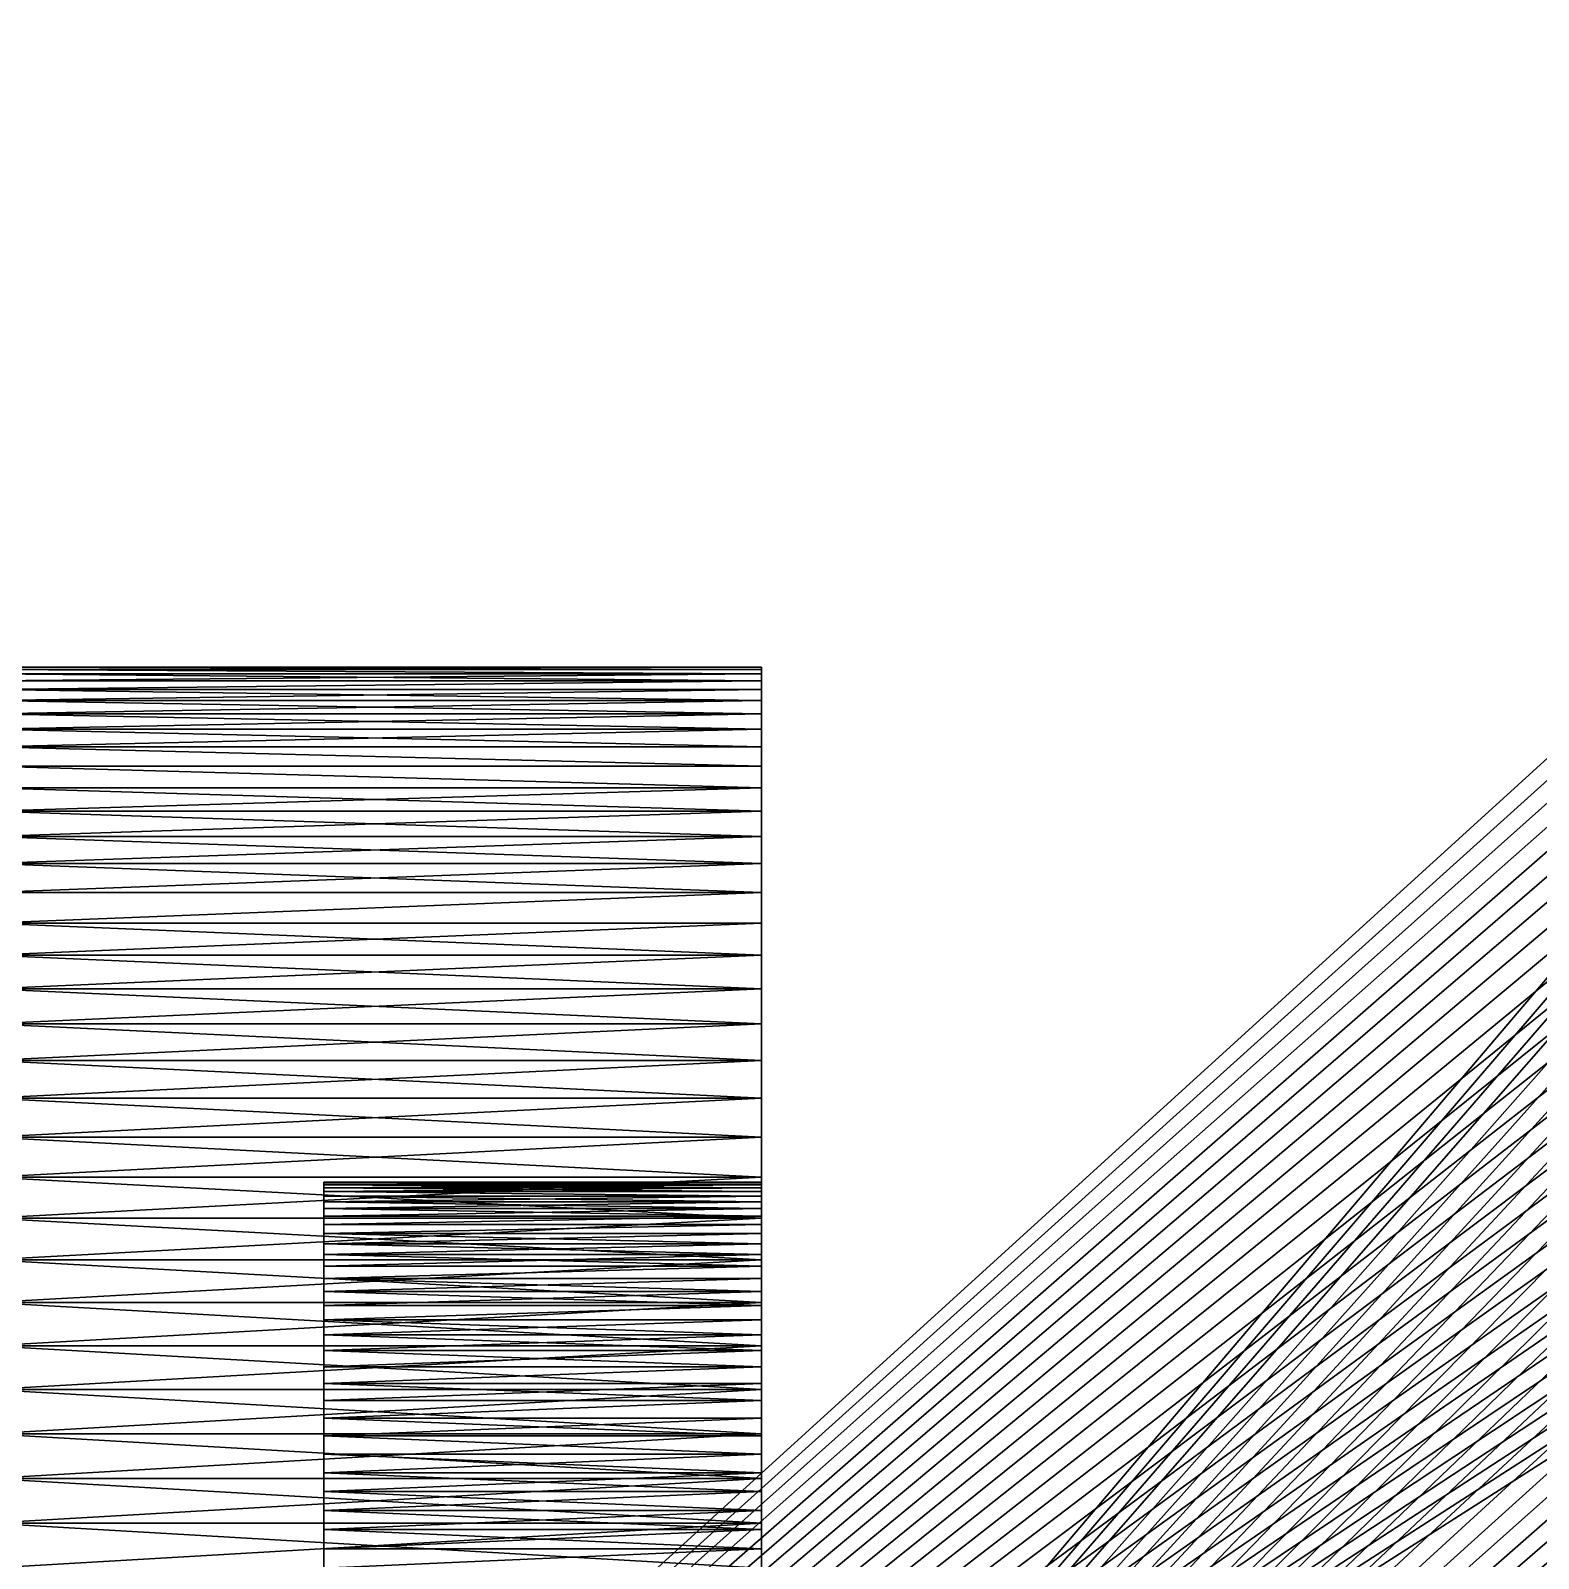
# Model space of a CAD drawing. Header units: millimetres. Extents: x 0 to 520, y -2 to 382.
# Drawn here: x 24.16 to 30.02, y 184.04 to 189.97 of the extents above; entities that cross this region are included whole.
import ezdxf

# ---------------------------------------------------------------- set-up
doc = ezdxf.new("R2010")
doc.units = ezdxf.units.MM

msp = doc.modelspace()

# ---------------------------------------------------------------- linework, layer by layer
at = {"layer": 'BRASS', "color": 52}
for points in [[(509.2, 369.2, 103), (10.8, 369.2, 103), (10.8, 10.8, 103)], [(509.2, 369.2, 103), (10.8, 10.8, 103), (509.2, 10.8, 103)], [(20.5, 20.5, 86), (20.5, 359.5, 86), (35.35, 190, 86)], [(20.5, 20.5, 86), (35.35, 190, 86), (35.3521, 189.9178, 86)], [(20.5, 20.5, 86), (35.3521, 189.9178, 86), (35.3582, 189.8357, 86)], [(20.5, 20.5, 86), (35.3582, 189.8357, 86), (35.3684, 189.7541, 86)], [(20.5, 20.5, 86), (35.3684, 189.7541, 86), (35.3827, 189.6731, 86)], [(20.5, 20.5, 86), (35.3827, 189.6731, 86), (35.3827, 70.3269, 86)]]:
    msp.add_3dface(points, dxfattribs=at)
at = {"layer": 'STEEL', "color": 8}
for points in [[(33.2507, 190.0561, 86), (20, 202, 86), (20, 178, 86)], [(23, 178, 83), (23, 202, 83), (33.2507, 190.0561, 83)], [(33.2507, 190.0561, 86), (20, 178, 86), (33.2507, 189.9439, 86)], [(23, 178, 83), (33.2507, 190.0561, 83), (33.2507, 189.9439, 83)], [(33.2507, 189.9439, 86), (20, 178, 86), (33.2563, 189.8319, 86)], [(23, 178, 83), (33.2507, 189.9439, 83), (33.2563, 189.8319, 83)], [(33.2563, 189.8319, 86), (20, 178, 86), (33.2675, 189.7202, 86)], [(23, 178, 83), (33.2563, 189.8319, 83), (33.2675, 189.7202, 83)], [(33.2675, 189.7202, 86), (20, 178, 86), (33.2842, 189.6093, 86)], [(23, 178, 83), (33.2675, 189.7202, 83), (33.2842, 189.6093, 83)], [(33.2842, 189.6093, 86), (20, 178, 86), (33.3064, 189.4993, 86)], [(23, 178, 83), (33.2842, 189.6093, 83), (33.3064, 189.4993, 83)], [(33.3064, 189.4993, 86), (20, 178, 86), (33.3341, 189.3906, 86)], [(23, 178, 83), (33.3064, 189.4993, 83), (33.3341, 189.3906, 83)], [(33.3341, 189.3906, 86), (20, 178, 86), (33.3672, 189.2834, 86)], [(23, 178, 83), (33.3341, 189.3906, 83), (33.3672, 189.2834, 83)], [(33.3672, 189.2834, 86), (20, 178, 86), (33.4055, 189.178, 86)], [(23, 178, 83), (33.3672, 189.2834, 83), (33.4055, 189.178, 83)], [(33.4055, 189.178, 86), (20, 178, 86), (33.4491, 189.0746, 86)], [(23, 178, 83), (33.4055, 189.178, 83), (33.4491, 189.0746, 83)], [(33.4491, 189.0746, 86), (20, 178, 86), (33.4978, 188.9735, 86)], [(23, 178, 83), (33.4491, 189.0746, 83), (33.4978, 188.9735, 83)], [(33.4978, 188.9735, 86), (20, 178, 86), (33.5514, 188.875, 86)], [(23, 178, 83), (33.4978, 188.9735, 83), (33.5514, 188.875, 83)], [(33.5514, 188.875, 86), (20, 178, 86), (33.6099, 188.7793, 86)], [(23, 178, 83), (33.5514, 188.875, 83), (33.6099, 188.7793, 83)], [(33.6099, 188.7793, 86), (20, 178, 86), (33.6731, 188.6866, 86)], [(23, 178, 83), (33.6099, 188.7793, 83), (33.6731, 188.6866, 83)], [(33.6731, 188.6866, 86), (20, 178, 86), (33.7409, 188.5971, 86)], [(23, 178, 83), (33.6731, 188.6866, 83), (33.7409, 188.5971, 83)], [(33.7409, 188.5971, 86), (20, 178, 86), (33.813, 188.5112, 86)], [(23, 178, 83), (33.7409, 188.5971, 83), (33.813, 188.5112, 83)], [(33.813, 188.5112, 86), (20, 178, 86), (33.8893, 188.429, 86)], [(23, 178, 83), (33.813, 188.5112, 83), (33.8893, 188.429, 83)], [(33.9696, 188.3506, 86), (33.8893, 188.429, 86), (20, 178, 86)], [(33.8893, 188.429, 83), (33.9696, 188.3506, 83), (23, 178, 83)], [(34.0537, 188.2764, 86), (33.9696, 188.3506, 86), (20, 178, 86)], [(33.9696, 188.3506, 83), (34.0537, 188.2764, 83), (23, 178, 83)], [(34.1414, 188.2065, 86), (34.0537, 188.2764, 86), (20, 178, 86)], [(34.0537, 188.2764, 83), (34.1414, 188.2065, 83), (23, 178, 83)], [(34.2325, 188.141, 86), (34.1414, 188.2065, 86), (20, 178, 86)], [(34.1414, 188.2065, 83), (34.2325, 188.141, 83), (23, 178, 83)], [(34.3268, 188.0801, 86), (34.2325, 188.141, 86), (20, 178, 86)], [(34.2325, 188.141, 83), (34.3268, 188.0801, 83), (23, 178, 83)], [(34.4239, 188.024, 86), (34.3268, 188.0801, 86), (20, 178, 86)], [(34.3268, 188.0801, 83), (34.4239, 188.024, 83), (23, 178, 83)], [(34.5238, 187.9728, 86), (34.4239, 188.024, 86), (20, 178, 86)], [(34.4239, 188.024, 83), (34.5238, 187.9728, 83), (23, 178, 83)], [(34.626, 187.9267, 86), (34.5238, 187.9728, 86), (20, 178, 86)], [(34.5238, 187.9728, 83), (34.626, 187.9267, 83), (23, 178, 83)], [(34.7305, 187.8857, 86), (34.626, 187.9267, 86), (20, 178, 86)], [(34.626, 187.9267, 83), (34.7305, 187.8857, 83), (23, 178, 83)], [(34.8368, 187.85, 86), (34.7305, 187.8857, 86), (20, 178, 86)], [(34.9448, 187.8196, 86), (34.8368, 187.85, 86), (20, 178, 86)], [(34.7305, 187.8857, 83), (34.8368, 187.85, 83), (23, 178, 83)], [(34.8368, 187.85, 83), (34.9448, 187.8196, 83), (23, 178, 83)], [(35.0542, 187.7946, 86), (34.9448, 187.8196, 86), (20, 178, 86)], [(35.1647, 187.7751, 86), (35.0542, 187.7946, 86), (20, 178, 86)], [(35.276, 187.7612, 86), (35.1647, 187.7751, 86), (20, 178, 86)], [(34.9448, 187.8196, 83), (35.0542, 187.7946, 83), (23, 178, 83)], [(35.0542, 187.7946, 83), (35.1647, 187.7751, 83), (23, 178, 83)], [(35.1647, 187.7751, 83), (35.276, 187.7612, 83), (23, 178, 83)], [(48, 178, 86), (35.276, 187.7612, 86), (20, 178, 86)], [(35.276, 187.7612, 83), (35.3878, 187.7528, 83), (23, 178, 83)], [(35.3878, 187.7528, 83), (35.5, 187.75, 83), (23, 178, 83)], [(35.5, 187.75, 83), (48, 178, 83), (23, 178, 83)], [(27, 187.4902, 71.7384), (24, 187.4902, 71.7384), (24, 187.4989, 71.9127)], [(27, 187.4989, 71.9127), (27, 187.4902, 71.7384), (24, 187.4989, 71.9127)], [(27, 187.4989, 72.0873), (24, 187.4989, 71.9127), (24, 187.4989, 72.0873)], [(27, 187.4989, 72.0873), (27, 187.4989, 71.9127), (24, 187.4989, 71.9127)], [(27, 187.4902, 72.2616), (24, 187.4989, 72.0873), (24, 187.4902, 72.2616)], [(27, 187.4902, 72.2616), (27, 187.4989, 72.0873), (24, 187.4989, 72.0873)], [(27, 187.4728, 71.5648), (24, 187.4728, 71.5648), (24, 187.4902, 71.7384)], [(27, 187.4902, 71.7384), (27, 187.4728, 71.5648), (24, 187.4902, 71.7384)], [(27, 187.4728, 72.4352), (24, 187.4902, 72.2616), (24, 187.4728, 72.4352)], [(27, 187.4728, 72.4352), (27, 187.4902, 72.2616), (24, 187.4902, 72.2616)], [(27, 187.4728, 71.5648), (24, 187.4468, 71.3922), (24, 187.4728, 71.5648)], [(27, 187.4728, 71.5648), (27, 187.4468, 71.3922), (24, 187.4468, 71.3922)], [(27, 187.4468, 72.6078), (24, 187.4728, 72.4352), (24, 187.4468, 72.6078)], [(27, 187.4468, 72.6078), (27, 187.4728, 72.4352), (24, 187.4728, 72.4352)], [(27, 185.4995, 71.9626), (27, 187.4902, 71.7384), (27, 187.4989, 71.9127)], [(27, 185.4995, 72.0374), (27, 185.4995, 71.9626), (27, 187.4989, 71.9127)], [(27, 185.4995, 72.0374), (27, 187.4989, 71.9127), (27, 187.4989, 72.0873)], [(27, 185.4958, 72.1121), (27, 185.4995, 72.0374), (27, 187.4989, 72.0873)], [(27, 185.4958, 72.1121), (27, 187.4989, 72.0873), (27, 187.4902, 72.2616)], [(27, 185.4958, 71.8879), (27, 187.4728, 71.5648), (27, 187.4902, 71.7384)], [(27, 185.4995, 71.9626), (27, 185.4958, 71.8879), (27, 187.4902, 71.7384)], [(27, 185.4884, 72.1865), (27, 185.4958, 72.1121), (27, 187.4902, 72.2616)], [(27, 185.4884, 72.1865), (27, 187.4902, 72.2616), (27, 187.4728, 72.4352)], [(27, 185.4884, 71.8135), (27, 187.4468, 71.3922), (27, 187.4728, 71.5648)], [(27, 185.4958, 71.8879), (27, 185.4884, 71.8135), (27, 187.4728, 71.5648)], [(27, 185.4772, 72.2605), (27, 187.4728, 72.4352), (27, 187.4468, 72.6078)], [(27, 185.4772, 72.2605), (27, 185.4884, 72.1865), (27, 187.4728, 72.4352)], [(27, 187.4468, 71.3922), (27, 187.4122, 71.2212), (24, 187.4122, 71.2212)], [(27, 187.4468, 71.3922), (24, 187.4122, 71.2212), (24, 187.4468, 71.3922)], [(27, 187.4468, 72.6078), (24, 187.4468, 72.6078), (24, 187.4122, 72.7788)], [(27, 187.4122, 72.7788), (27, 187.4468, 72.6078), (24, 187.4122, 72.7788)], [(27, 185.4624, 71.6662), (27, 187.4122, 71.2212), (27, 187.4468, 71.3922)], [(27, 185.4772, 71.7395), (27, 185.4624, 71.6662), (27, 187.4468, 71.3922)], [(27, 185.4884, 71.8135), (27, 185.4772, 71.7395), (27, 187.4468, 71.3922)], [(27, 185.4624, 72.3338), (27, 185.4772, 72.2605), (27, 187.4468, 72.6078)], [(27, 185.4624, 72.3338), (27, 187.4468, 72.6078), (27, 187.4122, 72.7788)], [(27, 187.4122, 71.2212), (27, 187.3692, 71.0521), (24, 187.3692, 71.0521)], [(27, 187.4122, 71.2212), (24, 187.3692, 71.0521), (24, 187.4122, 71.2212)], [(27, 187.3692, 72.9479), (24, 187.4122, 72.7788), (24, 187.3692, 72.9479)], [(27, 187.3692, 72.9479), (27, 187.4122, 72.7788), (24, 187.4122, 72.7788)], [(27, 187.3692, 71.0521), (27, 187.3177, 70.8853), (24, 187.3177, 70.8853)], [(27, 187.3692, 71.0521), (24, 187.3177, 70.8853), (24, 187.3692, 71.0521)], [(27, 187.3177, 73.1147), (24, 187.3692, 72.9479), (24, 187.3177, 73.1147)], [(27, 187.3177, 73.1147), (27, 187.3692, 72.9479), (24, 187.3692, 72.9479)], [(27, 185.4624, 71.6662), (27, 187.3692, 71.0521), (27, 187.4122, 71.2212)], [(27, 185.4624, 72.3338), (27, 187.4122, 72.7788), (27, 187.3692, 72.9479)], [(27, 185.4439, 71.5937), (27, 187.3177, 70.8853), (27, 187.3692, 71.0521)], [(27, 185.4624, 71.6662), (27, 185.4439, 71.5937), (27, 187.3692, 71.0521)], [(27, 185.4439, 72.4063), (27, 187.3692, 72.9479), (27, 187.3177, 73.1147)], [(27, 185.4439, 72.4063), (27, 185.4624, 72.3338), (27, 187.3692, 72.9479)], [(27, 187.3177, 70.8853), (27, 187.2581, 70.7213), (24, 187.2581, 70.7213)], [(27, 187.3177, 70.8853), (24, 187.2581, 70.7213), (24, 187.3177, 70.8853)], [(27, 187.2581, 73.2787), (24, 187.3177, 73.1147), (24, 187.2581, 73.2787)], [(27, 187.2581, 73.2787), (27, 187.3177, 73.1147), (24, 187.3177, 73.1147)], [(27, 185.3963, 71.452), (27, 187.2581, 70.7213), (27, 187.3177, 70.8853)], [(27, 185.4219, 71.5223), (27, 185.3963, 71.452), (27, 187.3177, 70.8853)], [(27, 185.4439, 71.5937), (27, 185.4219, 71.5223), (27, 187.3177, 70.8853)], [(27, 185.4219, 72.4777), (27, 185.4439, 72.4063), (27, 187.3177, 73.1147)], [(27, 185.3963, 72.548), (27, 187.3177, 73.1147), (27, 187.2581, 73.2787)], [(27, 185.3963, 72.548), (27, 185.4219, 72.4777), (27, 187.3177, 73.1147)], [(27, 187.2581, 70.7213), (24, 187.1903, 70.5605), (24, 187.2581, 70.7213)], [(27, 187.2581, 70.7213), (27, 187.1903, 70.5605), (24, 187.1903, 70.5605)], [(27, 187.1903, 73.4395), (24, 187.2581, 73.2787), (24, 187.1903, 73.4395)], [(27, 187.1903, 73.4395), (27, 187.2581, 73.2787), (24, 187.2581, 73.2787)], [(27, 185.3963, 71.452), (27, 187.1903, 70.5605), (27, 187.2581, 70.7213)], [(27, 185.3673, 72.6169), (27, 187.2581, 73.2787), (27, 187.1903, 73.4395)], [(27, 185.3673, 72.6169), (27, 185.3963, 72.548), (27, 187.2581, 73.2787)], [(27, 187.1146, 70.4033), (24, 187.1146, 70.4033), (24, 187.1903, 70.5605)], [(27, 187.1903, 70.5605), (27, 187.1146, 70.4033), (24, 187.1903, 70.5605)], [(27, 187.1146, 73.5967), (24, 187.1903, 73.4395), (24, 187.1146, 73.5967)], [(27, 187.1146, 73.5967), (27, 187.1903, 73.4395), (24, 187.1903, 73.4395)], [(27, 185.3673, 71.3831), (27, 187.1146, 70.4033), (27, 187.1903, 70.5605)], [(27, 185.3963, 71.452), (27, 185.3673, 71.3831), (27, 187.1903, 70.5605)], [(27, 185.3348, 72.6843), (27, 187.1903, 73.4395), (27, 187.1146, 73.5967)], [(27, 185.3348, 72.6843), (27, 185.3673, 72.6169), (27, 187.1903, 73.4395)], [(27, 187.0311, 70.25), (24, 187.0311, 70.25), (24, 187.1146, 70.4033)], [(27, 187.1146, 70.4033), (27, 187.0311, 70.25), (24, 187.1146, 70.4033)], [(27, 187.0311, 73.75), (24, 187.1146, 73.5967), (24, 187.0311, 73.75)], [(27, 187.0311, 73.75), (27, 187.1146, 73.5967), (24, 187.1146, 73.5967)], [(27, 185.3348, 71.3157), (27, 187.0311, 70.25), (27, 187.1146, 70.4033)], [(27, 185.3673, 71.3831), (27, 185.3348, 71.3157), (27, 187.1146, 70.4033)], [(27, 185.299, 72.75), (27, 187.1146, 73.5967), (27, 187.0311, 73.75)], [(27, 185.299, 72.75), (27, 185.3348, 72.6843), (27, 187.1146, 73.5967)], [(27, 187.0311, 70.25), (24, 186.9401, 70.1011), (24, 187.0311, 70.25)], [(27, 187.0311, 70.25), (27, 186.9401, 70.1011), (24, 186.9401, 70.1011)], [(27, 186.9401, 73.8989), (24, 187.0311, 73.75), (24, 186.9401, 73.8989)], [(27, 186.9401, 73.8989), (27, 187.0311, 73.75), (24, 187.0311, 73.75)], [(27, 185.299, 71.25), (27, 186.9401, 70.1011), (27, 187.0311, 70.25)], [(27, 185.3348, 71.3157), (27, 185.299, 71.25), (27, 187.0311, 70.25)], [(27, 185.26, 72.8138), (27, 187.0311, 73.75), (27, 186.9401, 73.8989)], [(27, 185.26, 72.8138), (27, 185.299, 72.75), (27, 187.0311, 73.75)], [(27, 186.9401, 70.1011), (24, 186.8418, 69.9569), (24, 186.9401, 70.1011)], [(27, 186.9401, 70.1011), (27, 186.8418, 69.9569), (24, 186.8418, 69.9569)], [(27, 186.8418, 74.0431), (24, 186.9401, 73.8989), (24, 186.8418, 74.0431)], [(27, 186.8418, 74.0431), (27, 186.9401, 73.8989), (24, 186.9401, 73.8989)], [(27, 185.26, 71.1862), (27, 186.8418, 69.9569), (27, 186.9401, 70.1011)], [(27, 185.299, 71.25), (27, 185.26, 71.1862), (27, 186.9401, 70.1011)], [(27, 185.26, 72.8138), (27, 186.9401, 73.8989), (27, 186.8418, 74.0431)], [(27, 186.7364, 69.8178), (24, 186.7364, 69.8178), (24, 186.8418, 69.9569)], [(27, 186.8418, 69.9569), (27, 186.7364, 69.8178), (24, 186.8418, 69.9569)], [(27, 186.8418, 74.0431), (24, 186.8418, 74.0431), (24, 186.7364, 74.1822)], [(27, 186.7364, 74.1822), (27, 186.8418, 74.0431), (24, 186.7364, 74.1822)], [(27, 185.2179, 71.1244), (27, 186.7364, 69.8178), (27, 186.8418, 69.9569)], [(27, 185.26, 71.1862), (27, 185.2179, 71.1244), (27, 186.8418, 69.9569)], [(27, 185.2179, 72.8756), (27, 185.26, 72.8138), (27, 186.8418, 74.0431)], [(27, 185.1727, 72.9352), (27, 186.8418, 74.0431), (27, 186.7364, 74.1822)], [(27, 185.1727, 72.9352), (27, 185.2179, 72.8756), (27, 186.8418, 74.0431)], [(27, 186.7364, 69.8178), (24, 186.6242, 69.6841), (24, 186.7364, 69.8178)], [(27, 186.7364, 69.8178), (27, 186.6242, 69.6841), (24, 186.6242, 69.6841)], [(27, 186.6242, 74.3159), (24, 186.7364, 74.1822), (24, 186.6242, 74.3159)], [(27, 186.6242, 74.3159), (27, 186.7364, 74.1822), (24, 186.7364, 74.1822)], [(27, 185.1727, 71.0648), (27, 186.6242, 69.6841), (27, 186.7364, 69.8178)], [(27, 185.2179, 71.1244), (27, 185.1727, 71.0648), (27, 186.7364, 69.8178)], [(27, 185.1247, 72.9925), (27, 186.7364, 74.1822), (27, 186.6242, 74.3159)], [(27, 185.1247, 72.9925), (27, 185.1727, 72.9352), (27, 186.7364, 74.1822)], [(27, 186.6242, 69.6841), (24, 186.5055, 69.5562), (24, 186.6242, 69.6841)], [(27, 186.6242, 69.6841), (27, 186.5055, 69.5562), (24, 186.5055, 69.5562)], [(27, 186.6242, 74.3159), (24, 186.6242, 74.3159), (24, 186.5055, 74.4438)], [(27, 186.5055, 74.4438), (27, 186.6242, 74.3159), (24, 186.5055, 74.4438)], [(27, 185.1247, 71.0075), (27, 186.5055, 69.5562), (27, 186.6242, 69.6841)], [(27, 185.1727, 71.0648), (27, 185.1247, 71.0075), (27, 186.6242, 69.6841)], [(27, 185.0738, 73.0474), (27, 186.6242, 74.3159), (27, 186.5055, 74.4438)], [(27, 185.0738, 73.0474), (27, 185.1247, 72.9925), (27, 186.6242, 74.3159)], [(27, 186.5055, 69.5562), (24, 186.3806, 69.4343), (24, 186.5055, 69.5562)], [(27, 186.5055, 69.5562), (27, 186.3806, 69.4343), (24, 186.3806, 69.4343)], [(27, 186.3806, 74.5657), (24, 186.5055, 74.4438), (24, 186.3806, 74.5657)], [(27, 186.3806, 74.5657), (27, 186.5055, 74.4438), (24, 186.5055, 74.4438)], [(27, 185.0203, 70.9004), (27, 186.5055, 69.5562), (27, 185.0738, 70.9526)], [(27, 185.0203, 70.9004), (27, 186.3806, 69.4343), (27, 186.5055, 69.5562)], [(27, 185.1247, 71.0075), (27, 185.0738, 70.9526), (27, 186.5055, 69.5562)], [(27, 185.0203, 73.0996), (27, 185.0738, 73.0474), (27, 186.5055, 74.4438)], [(27, 186.3806, 74.5657), (27, 185.0203, 73.0996), (27, 186.5055, 74.4438)], [(27, 186.3806, 69.4343), (24, 186.2498, 69.3188), (24, 186.3806, 69.4343)], [(27, 186.3806, 69.4343), (27, 186.2498, 69.3188), (24, 186.2498, 69.3188)], [(27, 186.2498, 74.6812), (27, 186.3806, 74.5657), (24, 186.3806, 74.5657)], [(27, 186.2498, 74.6812), (24, 186.3806, 74.5657), (24, 186.2498, 74.6812)], [(27, 184.9642, 70.8509), (27, 186.3806, 69.4343), (27, 185.0203, 70.9004)], [(27, 184.9642, 70.8509), (27, 186.2498, 69.3188), (27, 186.3806, 69.4343)], [(27, 186.2498, 74.6812), (27, 185.0203, 73.0996), (27, 186.3806, 74.5657)], [(27, 186.2498, 69.3188), (24, 186.1133, 69.21), (24, 186.2498, 69.3188)], [(27, 186.2498, 69.3188), (27, 186.1133, 69.21), (24, 186.1133, 69.21)], [(27, 186.1133, 74.79), (27, 186.2498, 74.6812), (24, 186.2498, 74.6812)], [(27, 186.1133, 74.79), (24, 186.2498, 74.6812), (24, 186.1133, 74.79)], [(27, 184.9057, 70.8043), (27, 186.2498, 69.3188), (27, 184.9642, 70.8509)], [(27, 184.9057, 70.8043), (27, 186.1133, 69.21), (27, 186.2498, 69.3188)], [(27, 186.2498, 74.6812), (27, 184.9642, 73.1491), (27, 185.0203, 73.0996)], [(27, 186.1133, 74.79), (27, 184.9642, 73.1491), (27, 186.2498, 74.6812)], [(27, 186.1133, 69.21), (24, 185.9716, 69.1082), (24, 186.1133, 69.21)], [(27, 186.1133, 69.21), (27, 185.9716, 69.1082), (24, 185.9716, 69.1082)], [(27, 185.9716, 74.8918), (27, 186.1133, 74.79), (24, 186.1133, 74.79)], [(27, 185.9716, 74.8918), (24, 186.1133, 74.79), (24, 185.9716, 74.8918)], [(27, 184.9057, 70.8043), (27, 185.9716, 69.1082), (27, 186.1133, 69.21)], [(27, 186.1133, 74.79), (27, 184.9057, 73.1957), (27, 184.9642, 73.1491)], [(27, 185.9716, 74.8918), (27, 184.9057, 73.1957), (27, 186.1133, 74.79)], [(27, 185.9716, 69.1082), (24, 185.825, 69.0135), (24, 185.9716, 69.1082)], [(27, 185.9716, 69.1082), (27, 185.825, 69.0135), (24, 185.825, 69.0135)], [(27, 185.825, 74.9865), (27, 185.9716, 74.8918), (24, 185.9716, 74.8918)], [(27, 185.825, 74.9865), (24, 185.9716, 74.8918), (24, 185.825, 74.9865)], [(27, 184.845, 70.7606), (27, 185.9716, 69.1082), (27, 184.9057, 70.8043)], [(27, 184.7822, 70.7201), (27, 185.9716, 69.1082), (27, 184.845, 70.7606)], [(27, 184.7822, 70.7201), (27, 185.825, 69.0135), (27, 185.9716, 69.1082)], [(27, 185.9716, 74.8918), (27, 184.845, 73.2394), (27, 184.9057, 73.1957)], [(27, 185.825, 74.9865), (27, 184.845, 73.2394), (27, 185.9716, 74.8918)], [(27, 185.825, 69.0135), (27, 185.6739, 68.9262), (24, 185.6739, 68.9262)], [(27, 185.825, 69.0135), (24, 185.6739, 68.9262), (24, 185.825, 69.0135)], [(27, 185.6739, 75.0738), (27, 185.825, 74.9865), (24, 185.825, 74.9865)], [(27, 185.6739, 75.0738), (24, 185.825, 74.9865), (24, 185.6739, 75.0738)], [(27, 184.7174, 70.6827), (27, 185.825, 69.0135), (27, 184.7822, 70.7201)], [(27, 184.7174, 70.6827), (27, 185.6739, 68.9262), (27, 185.825, 69.0135)], [(27, 185.825, 74.9865), (27, 184.7822, 73.2799), (27, 184.845, 73.2394)], [(27, 185.6739, 75.0738), (27, 184.7822, 73.2799), (27, 185.825, 74.9865)], [(27, 185.6739, 68.9262), (27, 185.5186, 68.8466), (24, 185.5186, 68.8466)], [(27, 185.6739, 68.9262), (24, 185.5186, 68.8466), (24, 185.6739, 68.9262)], [(27, 185.5186, 75.1534), (27, 185.6739, 75.0738), (24, 185.6739, 75.0738)], [(27, 185.5186, 75.1534), (24, 185.6739, 75.0738), (24, 185.5186, 75.1534)], [(27, 184.6508, 70.6485), (27, 185.6739, 68.9262), (27, 184.7174, 70.6827)], [(27, 184.6508, 70.6485), (27, 185.5186, 68.8466), (27, 185.6739, 68.9262)], [(27, 185.6739, 75.0738), (27, 184.7174, 73.3173), (27, 184.7822, 73.2799)], [(27, 185.6739, 75.0738), (27, 184.6508, 73.3515), (27, 184.7174, 73.3173)], [(27, 185.5186, 75.1534), (27, 184.6508, 73.3515), (27, 185.6739, 75.0738)], [(27, 185.5186, 68.8466), (27, 185.3595, 68.7748), (24, 185.3595, 68.7748)], [(27, 185.5186, 68.8466), (24, 185.3595, 68.7748), (24, 185.5186, 68.8466)], [(27, 185.3595, 75.2252), (27, 185.5186, 75.1534), (24, 185.5186, 75.1534)], [(27, 185.3595, 75.2252), (24, 185.5186, 75.1534), (24, 185.3595, 75.2252)], [(27, 184.5827, 70.6178), (27, 185.3595, 68.7748), (27, 185.5186, 68.8466)], [(27, 184.5827, 70.6178), (27, 185.5186, 68.8466), (27, 184.6508, 70.6485)], [(27, 185.3595, 75.2252), (27, 184.6508, 73.3515), (27, 185.5186, 75.1534)], [(25.3, 185.4958, 71.8879), (27, 185.4995, 71.9626), (25.3, 185.4995, 71.9626)], [(27, 185.4958, 71.8879), (27, 185.4995, 71.9626), (25.3, 185.4958, 71.8879)], [(25.3, 185.4995, 71.9626), (27, 185.4995, 72.0374), (25.3, 185.4995, 72.0374)], [(27, 185.4995, 71.9626), (27, 185.4995, 72.0374), (25.3, 185.4995, 71.9626)], [(25.3, 185.4995, 72.0374), (27, 185.4958, 72.1121), (25.3, 185.4958, 72.1121)], [(27, 185.4995, 72.0374), (27, 185.4958, 72.1121), (25.3, 185.4995, 72.0374)], [(25.3, 185.4995, 72.0374), (25.3, 185.4958, 71.8879), (25.3, 185.4995, 71.9626)], [(25.3, 185.4884, 72.1865), (25.3, 185.4995, 72.0374), (25.3, 185.4958, 72.1121)], [(25.3, 185.4219, 72.4777), (25.3, 185.4995, 72.0374), (25.3, 185.4884, 72.1865)], [(25.3, 182.701, 72.75), (25.3, 185.4958, 71.8879), (25.3, 185.4995, 72.0374)], [(25.3, 182.9262, 73.0474), (25.3, 185.4995, 72.0374), (25.3, 185.4219, 72.4777)], [(25.3, 182.9262, 73.0474), (25.3, 182.701, 72.75), (25.3, 185.4995, 72.0374)], [(25.3, 185.4884, 71.8135), (27, 185.4958, 71.8879), (25.3, 185.4958, 71.8879)], [(27, 185.4884, 71.8135), (27, 185.4958, 71.8879), (25.3, 185.4884, 71.8135)], [(25.3, 185.4958, 72.1121), (27, 185.4884, 72.1865), (25.3, 185.4884, 72.1865)], [(27, 185.4958, 72.1121), (27, 185.4884, 72.1865), (25.3, 185.4958, 72.1121)], [(25.3, 182.5561, 71.5937), (25.3, 185.4884, 71.8135), (25.3, 185.4958, 71.8879)], [(25.3, 182.701, 72.75), (25.3, 182.5561, 71.5937), (25.3, 185.4958, 71.8879)], [(25.3, 185.4772, 71.7395), (27, 185.4884, 71.8135), (25.3, 185.4884, 71.8135)], [(27, 185.4772, 71.7395), (27, 185.4884, 71.8135), (25.3, 185.4772, 71.7395)], [(25.3, 185.4884, 72.1865), (27, 185.4772, 72.2605), (25.3, 185.4772, 72.2605)], [(27, 185.4884, 72.1865), (27, 185.4772, 72.2605), (25.3, 185.4884, 72.1865)], [(25.3, 185.4219, 72.4777), (25.3, 185.4884, 72.1865), (25.3, 185.4772, 72.2605)], [(25.3, 182.5561, 71.5937), (25.3, 185.4772, 71.7395), (25.3, 185.4884, 71.8135)], [(27, 185.4624, 71.6662), (27, 185.4772, 71.7395), (25.3, 185.4624, 71.6662)], [(25.3, 185.4624, 71.6662), (27, 185.4772, 71.7395), (25.3, 185.4772, 71.7395)], [(25.3, 185.4772, 72.2605), (27, 185.4624, 72.3338), (25.3, 185.4624, 72.3338)], [(27, 185.4772, 72.2605), (27, 185.4624, 72.3338), (25.3, 185.4772, 72.2605)], [(25.3, 185.4439, 72.4063), (25.3, 185.4772, 72.2605), (25.3, 185.4624, 72.3338)], [(25.3, 185.4219, 72.4777), (25.3, 185.4772, 72.2605), (25.3, 185.4439, 72.4063)], [(25.3, 182.5561, 71.5937), (25.3, 185.4624, 71.6662), (25.3, 185.4772, 71.7395)], [(25.3, 185.4439, 71.5937), (27, 185.4439, 71.5937), (25.3, 185.4624, 71.6662)], [(27, 185.4439, 71.5937), (27, 185.4624, 71.6662), (25.3, 185.4624, 71.6662)], [(25.3, 185.4624, 72.3338), (27, 185.4439, 72.4063), (25.3, 185.4439, 72.4063)], [(27, 185.4624, 72.3338), (27, 185.4439, 72.4063), (25.3, 185.4624, 72.3338)], [(25.3, 185.4624, 71.6662), (25.3, 185.3963, 71.452), (25.3, 185.4439, 71.5937)], [(25.3, 182.5561, 71.5937), (25.3, 185.3963, 71.452), (25.3, 185.4624, 71.6662)], [(27, 185.4219, 71.5223), (27, 185.4439, 71.5937), (25.3, 185.4219, 71.5223)], [(25.3, 185.4219, 71.5223), (27, 185.4439, 71.5937), (25.3, 185.4439, 71.5937)], [(25.3, 185.4439, 72.4063), (27, 185.4219, 72.4777), (25.3, 185.4219, 72.4777)], [(27, 185.4439, 72.4063), (27, 185.4219, 72.4777), (25.3, 185.4439, 72.4063)], [(25.3, 185.4439, 71.5937), (25.3, 185.3963, 71.452), (25.3, 185.4219, 71.5223)], [(25.3, 185.3963, 71.452), (27, 185.3963, 71.452), (25.3, 185.4219, 71.5223)], [(27, 185.3963, 71.452), (27, 185.4219, 71.5223), (25.3, 185.4219, 71.5223)], [(25.3, 185.4219, 72.4777), (27, 185.4219, 72.4777), (25.3, 185.3963, 72.548)], [(27, 185.4219, 72.4777), (27, 185.3963, 72.548), (25.3, 185.3963, 72.548)], [(25.3, 185.299, 72.75), (25.3, 185.4219, 72.4777), (25.3, 185.3963, 72.548)], [(25.3, 182.9262, 73.0474), (25.3, 185.4219, 72.4777), (25.3, 185.299, 72.75)], [(25.3, 185.3673, 71.3831), (27, 185.3963, 71.452), (25.3, 185.3963, 71.452)], [(27, 185.3673, 71.3831), (27, 185.3963, 71.452), (25.3, 185.3673, 71.3831)], [(25.3, 185.3963, 72.548), (27, 185.3673, 72.6169), (25.3, 185.3673, 72.6169)], [(27, 185.3963, 72.548), (27, 185.3673, 72.6169), (25.3, 185.3963, 72.548)], [(25.3, 185.3963, 71.452), (25.3, 185.3348, 71.3157), (25.3, 185.3673, 71.3831)], [(25.3, 185.299, 72.75), (25.3, 185.3963, 72.548), (25.3, 185.3673, 72.6169)], [(25.3, 182.5561, 71.5937), (25.3, 185.3348, 71.3157), (25.3, 185.3963, 71.452)], [(27, 185.3595, 68.7748), (27, 185.1971, 68.7111), (24, 185.1971, 68.7111)], [(27, 185.3595, 68.7748), (24, 185.1971, 68.7111), (24, 185.3595, 68.7748)], [(27, 185.1971, 75.2889), (27, 185.3595, 75.2252), (24, 185.3595, 75.2252)], [(27, 185.1971, 75.2889), (24, 185.3595, 75.2252), (24, 185.1971, 75.2889)], [(25.3, 185.3348, 71.3157), (27, 185.3673, 71.3831), (25.3, 185.3673, 71.3831)], [(27, 185.3348, 71.3157), (27, 185.3673, 71.3831), (25.3, 185.3348, 71.3157)], [(25.3, 185.3673, 72.6169), (27, 185.3673, 72.6169), (25.3, 185.3348, 72.6843)], [(27, 185.3673, 72.6169), (27, 185.3348, 72.6843), (25.3, 185.3348, 72.6843)], [(25.3, 185.299, 72.75), (25.3, 185.3673, 72.6169), (25.3, 185.3348, 72.6843)], [(27, 184.513, 70.5905), (27, 185.1971, 68.7111), (27, 185.3595, 68.7748)], [(27, 184.513, 70.5905), (27, 185.3595, 68.7748), (27, 184.5827, 70.6178)], [(27, 185.3595, 75.2252), (27, 184.5827, 73.3822), (27, 184.6508, 73.3515)], [(27, 185.3595, 75.2252), (27, 184.513, 73.4095), (27, 184.5827, 73.3822)], [(27, 185.1971, 75.2889), (27, 184.513, 73.4095), (27, 185.3595, 75.2252)], [(25.3, 185.299, 71.25), (27, 185.3348, 71.3157), (25.3, 185.3348, 71.3157)], [(27, 185.299, 71.25), (27, 185.3348, 71.3157), (25.3, 185.299, 71.25)], [(25.3, 185.3348, 72.6843), (27, 185.3348, 72.6843), (25.3, 185.299, 72.75)], [(27, 185.3348, 72.6843), (27, 185.299, 72.75), (25.3, 185.299, 72.75)], [(25.3, 185.3348, 71.3157), (25.3, 185.2179, 71.1244), (25.3, 185.26, 71.1862)], [(25.3, 185.3348, 71.3157), (25.3, 185.26, 71.1862), (25.3, 185.299, 71.25)], [(25.3, 182.5561, 71.5937), (25.3, 185.2179, 71.1244), (25.3, 185.3348, 71.3157)], [(25.3, 185.26, 71.1862), (27, 185.299, 71.25), (25.3, 185.299, 71.25)], [(27, 185.26, 71.1862), (27, 185.299, 71.25), (25.3, 185.26, 71.1862)], [(25.3, 185.299, 72.75), (27, 185.26, 72.8138), (25.3, 185.26, 72.8138)], [(27, 185.299, 72.75), (27, 185.26, 72.8138), (25.3, 185.299, 72.75)], [(25.3, 185.2179, 72.8756), (25.3, 185.299, 72.75), (25.3, 185.26, 72.8138)], [(25.3, 185.1727, 72.9352), (25.3, 185.299, 72.75), (25.3, 185.2179, 72.8756)], [(25.3, 184.6508, 73.3515), (25.3, 185.299, 72.75), (25.3, 185.1727, 72.9352)], [(25.3, 184.4421, 73.4334), (25.3, 185.299, 72.75), (25.3, 184.6508, 73.3515)], [(25.3, 182.9262, 73.0474), (25.3, 185.299, 72.75), (25.3, 184.4421, 73.4334)], [(25.3, 185.2179, 71.1244), (27, 185.26, 71.1862), (25.3, 185.26, 71.1862)], [(27, 185.2179, 71.1244), (27, 185.26, 71.1862), (25.3, 185.2179, 71.1244)], [(25.3, 185.26, 72.8138), (27, 185.2179, 72.8756), (25.3, 185.2179, 72.8756)], [(27, 185.26, 72.8138), (27, 185.2179, 72.8756), (25.3, 185.26, 72.8138)], [(25.3, 185.1727, 71.0648), (27, 185.1727, 71.0648), (25.3, 185.2179, 71.1244)], [(27, 185.1727, 71.0648), (27, 185.2179, 71.1244), (25.3, 185.2179, 71.1244)], [(25.3, 185.2179, 72.8756), (27, 185.2179, 72.8756), (25.3, 185.1727, 72.9352)], [(27, 185.2179, 72.8756), (27, 185.1727, 72.9352), (25.3, 185.1727, 72.9352)], [(25.3, 185.2179, 71.1244), (25.3, 185.1247, 71.0075), (25.3, 185.1727, 71.0648)], [(25.3, 182.5561, 71.5937), (25.3, 185.1247, 71.0075), (25.3, 185.2179, 71.1244)], [(27, 185.1971, 68.7111), (27, 185.0316, 68.6555), (24, 185.0316, 68.6555)], [(27, 185.1971, 68.7111), (24, 185.0316, 68.6555), (24, 185.1971, 68.7111)], [(27, 185.0316, 75.3445), (27, 185.1971, 75.2889), (24, 185.1971, 75.2889)], [(27, 185.0316, 75.3445), (24, 185.1971, 75.2889), (24, 185.0316, 75.3445)], [(25.3, 185.1247, 71.0075), (27, 185.1727, 71.0648), (25.3, 185.1727, 71.0648)], [(27, 185.1247, 71.0075), (27, 185.1727, 71.0648), (25.3, 185.1247, 71.0075)], [(25.3, 185.1727, 72.9352), (27, 185.1727, 72.9352), (25.3, 185.1247, 72.9925)], [(27, 185.1727, 72.9352), (27, 185.1247, 72.9925), (25.3, 185.1247, 72.9925)], [(25.3, 184.845, 73.2394), (25.3, 185.1727, 72.9352), (25.3, 185.1247, 72.9925)], [(25.3, 184.6508, 73.3515), (25.3, 185.1727, 72.9352), (25.3, 184.845, 73.2394)], [(27, 184.4421, 70.5666), (27, 185.0316, 68.6555), (27, 185.1971, 68.7111)], [(27, 184.4421, 70.5666), (27, 185.1971, 68.7111), (27, 184.513, 70.5905)], [(27, 185.0316, 75.3445), (27, 184.513, 73.4095), (27, 185.1971, 75.2889)], [(25.3, 185.0738, 70.9526), (27, 185.1247, 71.0075), (25.3, 185.1247, 71.0075)], [(27, 185.0738, 70.9526), (27, 185.1247, 71.0075), (25.3, 185.0738, 70.9526)], [(25.3, 185.1247, 72.9925), (27, 185.0738, 73.0474), (25.3, 185.0738, 73.0474)], [(27, 185.1247, 72.9925), (27, 185.0738, 73.0474), (25.3, 185.1247, 72.9925)], [(25.3, 184.9057, 73.1957), (25.3, 185.1247, 72.9925), (25.3, 185.0738, 73.0474)], [(25.3, 184.845, 73.2394), (25.3, 185.1247, 72.9925), (25.3, 184.9057, 73.1957)], [(25.3, 182.5561, 71.5937), (25.3, 185.0738, 70.9526), (25.3, 185.1247, 71.0075)], [(25.3, 185.0203, 70.9004), (27, 185.0738, 70.9526), (25.3, 185.0738, 70.9526)], [(27, 185.0203, 70.9004), (27, 185.0738, 70.9526), (25.3, 185.0203, 70.9004)], [(25.3, 185.0738, 73.0474), (27, 185.0203, 73.0996), (25.3, 185.0203, 73.0996)], [(27, 185.0738, 73.0474), (27, 185.0203, 73.0996), (25.3, 185.0738, 73.0474)], [(25.3, 184.9642, 73.1491), (25.3, 185.0738, 73.0474), (25.3, 185.0203, 73.0996)], [(25.3, 184.9057, 73.1957), (25.3, 185.0738, 73.0474), (25.3, 184.9642, 73.1491)], [(25.3, 182.5561, 71.5937), (25.3, 185.0203, 70.9004), (25.3, 185.0738, 70.9526)], [(27, 185.0316, 68.6555), (27, 184.8637, 68.6082), (24, 184.8637, 68.6082)], [(27, 185.0316, 68.6555), (24, 184.8637, 68.6082), (24, 185.0316, 68.6555)], [(27, 184.8637, 75.3918), (27, 185.0316, 75.3445), (24, 185.0316, 75.3445)], [(27, 184.8637, 75.3918), (24, 185.0316, 75.3445), (24, 184.8637, 75.3918)], [(25.3, 184.9642, 70.8509), (27, 185.0203, 70.9004), (25.3, 185.0203, 70.9004)], [(27, 184.9642, 70.8509), (27, 185.0203, 70.9004), (25.3, 184.9642, 70.8509)], [(25.3, 185.0203, 73.0996), (27, 185.0203, 73.0996), (25.3, 184.9642, 73.1491)], [(27, 185.0203, 73.0996), (27, 184.9642, 73.1491), (25.3, 184.9642, 73.1491)], [(25.3, 182.5561, 71.5937), (25.3, 184.9642, 70.8509), (25.3, 185.0203, 70.9004)], [(27, 184.3701, 70.5464), (27, 184.8637, 68.6082), (27, 185.0316, 68.6555)], [(27, 184.3701, 70.5464), (27, 185.0316, 68.6555), (27, 184.4421, 70.5666)], [(27, 185.0316, 75.3445), (27, 184.4421, 73.4334), (27, 184.513, 73.4095)], [(27, 184.8637, 75.3918), (27, 184.4421, 73.4334), (27, 185.0316, 75.3445)], [(25.3, 184.9057, 70.8043), (27, 184.9057, 70.8043), (25.3, 184.9642, 70.8509)], [(27, 184.9057, 70.8043), (27, 184.9642, 70.8509), (25.3, 184.9642, 70.8509)], [(25.3, 184.9642, 73.1491), (27, 184.9642, 73.1491), (25.3, 184.9057, 73.1957)], [(27, 184.9642, 73.1491), (27, 184.9057, 73.1957), (25.3, 184.9057, 73.1957)], [(25.3, 182.5561, 71.5937), (25.3, 184.9057, 70.8043), (25.3, 184.9642, 70.8509)], [(27, 184.8637, 68.6082), (27, 184.6935, 68.5694), (24, 184.6935, 68.5694)], [(27, 184.8637, 68.6082), (24, 184.6935, 68.5694), (24, 184.8637, 68.6082)], [(27, 184.6935, 75.4306), (27, 184.8637, 75.3918), (24, 184.8637, 75.3918)], [(27, 184.6935, 75.4306), (24, 184.8637, 75.3918), (24, 184.6935, 75.4306)], [(25.3, 184.845, 70.7606), (27, 184.9057, 70.8043), (25.3, 184.9057, 70.8043)], [(27, 184.845, 70.7606), (27, 184.9057, 70.8043), (25.3, 184.845, 70.7606)], [(25.3, 184.9057, 73.1957), (27, 184.845, 73.2394), (25.3, 184.845, 73.2394)], [(27, 184.9057, 73.1957), (27, 184.845, 73.2394), (25.3, 184.9057, 73.1957)], [(25.3, 182.5561, 71.5937), (25.3, 184.845, 70.7606), (25.3, 184.9057, 70.8043)], [(27, 184.2972, 70.5297), (27, 184.8637, 68.6082), (27, 184.3701, 70.5464)], [(27, 184.2972, 70.5297), (27, 184.6935, 68.5694), (27, 184.8637, 68.6082)], [(27, 184.8637, 75.3918), (27, 184.3701, 73.4536), (27, 184.4421, 73.4334)], [(27, 184.6935, 75.4306), (27, 184.3701, 73.4536), (27, 184.8637, 75.3918)], [(25.3, 184.7822, 70.7201), (27, 184.845, 70.7606), (25.3, 184.845, 70.7606)], [(27, 184.7822, 70.7201), (27, 184.845, 70.7606), (25.3, 184.7822, 70.7201)], [(27, 184.845, 73.2394), (27, 184.7822, 73.2799), (25.3, 184.845, 73.2394)], [(25.3, 184.845, 73.2394), (27, 184.7822, 73.2799), (25.3, 184.7822, 73.2799)], [(25.3, 182.701, 71.25), (25.3, 184.7822, 70.7201), (25.3, 184.845, 70.7606)], [(25.3, 184.6508, 73.3515), (25.3, 184.845, 73.2394), (25.3, 184.7822, 73.2799)], [(25.3, 182.5561, 71.5937), (25.3, 182.701, 71.25), (25.3, 184.845, 70.7606)], [(27, 184.7174, 70.6827), (27, 184.7822, 70.7201), (25.3, 184.7174, 70.6827)], [(25.3, 184.7174, 70.6827), (27, 184.7822, 70.7201), (25.3, 184.7822, 70.7201)], [(25.3, 184.7822, 73.2799), (27, 184.7822, 73.2799), (25.3, 184.7174, 73.3173)], [(27, 184.7822, 73.2799), (27, 184.7174, 73.3173), (25.3, 184.7174, 73.3173)], [(25.3, 184.6508, 70.6485), (25.3, 184.7174, 70.6827), (25.3, 184.7822, 70.7201)], [(25.3, 182.701, 71.25), (25.3, 184.6508, 70.6485), (25.3, 184.7822, 70.7201)], [(25.3, 184.6508, 73.3515), (25.3, 184.7822, 73.2799), (25.3, 184.7174, 73.3173)], [(27, 184.6935, 68.5694), (27, 184.5216, 68.5391), (24, 184.5216, 68.5391)], [(27, 184.6935, 68.5694), (24, 184.5216, 68.5391), (24, 184.6935, 68.5694)], [(27, 184.5216, 75.4609), (27, 184.6935, 75.4306), (24, 184.6935, 75.4306)], [(27, 184.5216, 75.4609), (24, 184.6935, 75.4306), (24, 184.5216, 75.4609)], [(27, 184.6508, 70.6485), (27, 184.7174, 70.6827), (25.3, 184.6508, 70.6485)], [(25.3, 184.6508, 70.6485), (27, 184.7174, 70.6827), (25.3, 184.7174, 70.6827)], [(27, 184.7174, 73.3173), (27, 184.6508, 73.3515), (25.3, 184.7174, 73.3173)], [(25.3, 184.7174, 73.3173), (27, 184.6508, 73.3515), (25.3, 184.6508, 73.3515)], [(27, 184.2236, 70.5168), (27, 184.5216, 68.5391), (27, 184.6935, 68.5694)], [(27, 184.2236, 70.5168), (27, 184.6935, 68.5694), (27, 184.2972, 70.5297)], [(27, 184.6935, 75.4306), (27, 184.2972, 73.4703), (27, 184.3701, 73.4536)], [(27, 184.5216, 75.4609), (27, 184.2972, 73.4703), (27, 184.6935, 75.4306)], [(27, 184.5827, 70.6178), (27, 184.6508, 70.6485), (25.3, 184.5827, 70.6178)], [(25.3, 184.5827, 70.6178), (27, 184.6508, 70.6485), (25.3, 184.6508, 70.6485)], [(25.3, 184.6508, 73.3515), (27, 184.6508, 73.3515), (25.3, 184.5827, 73.3822)], [(27, 184.6508, 73.3515), (27, 184.5827, 73.3822), (25.3, 184.5827, 73.3822)], [(25.3, 182.8753, 71.0075), (25.3, 184.5827, 70.6178), (25.3, 184.6508, 70.6485)], [(25.3, 182.701, 71.25), (25.3, 182.8753, 71.0075), (25.3, 184.6508, 70.6485)], [(25.3, 184.513, 73.4095), (25.3, 184.6508, 73.3515), (25.3, 184.5827, 73.3822)], [(25.3, 184.4421, 73.4334), (25.3, 184.6508, 73.3515), (25.3, 184.513, 73.4095)], [(27, 184.513, 70.5905), (27, 184.5827, 70.6178), (25.3, 184.513, 70.5905)], [(25.3, 184.513, 70.5905), (27, 184.5827, 70.6178), (25.3, 184.5827, 70.6178)], [(27, 184.5827, 73.3822), (27, 184.513, 73.4095), (25.3, 184.5827, 73.3822)], [(25.3, 184.5827, 73.3822), (27, 184.513, 73.4095), (25.3, 184.513, 73.4095)], [(25.3, 184.3701, 70.5464), (25.3, 184.513, 70.5905), (25.3, 184.5827, 70.6178)], [(25.3, 182.8753, 71.0075), (25.3, 184.3701, 70.5464), (25.3, 184.5827, 70.6178)], [(27, 184.5216, 68.5391), (27, 184.3485, 68.5174), (24, 184.3485, 68.5174)], [(27, 184.5216, 68.5391), (24, 184.3485, 68.5174), (24, 184.5216, 68.5391)], [(27, 184.3485, 75.4826), (24, 184.5216, 75.4609), (24, 184.3485, 75.4826)], [(27, 184.3485, 75.4826), (27, 184.5216, 75.4609), (24, 184.5216, 75.4609)], [(25.3, 184.4421, 70.5666), (27, 184.4421, 70.5666), (25.3, 184.513, 70.5905)], [(27, 184.4421, 70.5666), (27, 184.513, 70.5905), (25.3, 184.513, 70.5905)], [(27, 184.513, 73.4095), (27, 184.4421, 73.4334), (25.3, 184.513, 73.4095)], [(25.3, 184.513, 73.4095), (27, 184.4421, 73.4334), (25.3, 184.4421, 73.4334)], [(25.3, 184.3701, 70.5464), (25.3, 184.4421, 70.5666), (25.3, 184.513, 70.5905)], [(27, 184.1494, 70.5075), (27, 184.5216, 68.5391), (27, 184.2236, 70.5168)], [(27, 184.1494, 70.5075), (27, 184.3485, 68.5174), (27, 184.5216, 68.5391)], [(27, 184.5216, 75.4609), (27, 184.2236, 73.4832), (27, 184.2972, 73.4703)], [(27, 184.5216, 75.4609), (27, 184.1494, 73.4925), (27, 184.2236, 73.4832)], [(27, 184.3485, 75.4826), (27, 184.1494, 73.4925), (27, 184.5216, 75.4609)], [(27, 184.3701, 70.5464), (27, 184.4421, 70.5666), (25.3, 184.3701, 70.5464)], [(25.3, 184.3701, 70.5464), (27, 184.4421, 70.5666), (25.3, 184.4421, 70.5666)], [(27, 184.4421, 73.4334), (27, 184.3701, 73.4536), (25.3, 184.4421, 73.4334)], [(25.3, 184.4421, 73.4334), (27, 184.3701, 73.4536), (25.3, 184.3701, 73.4536)], [(25.3, 184.2236, 73.4832), (25.3, 184.4421, 73.4334), (25.3, 184.3701, 73.4536)], [(25.3, 183.8506, 73.4925), (25.3, 184.4421, 73.4334), (25.3, 184.2236, 73.4832)], [(25.3, 182.9262, 73.0474), (25.3, 184.4421, 73.4334), (25.3, 183.8506, 73.4925)], [(27, 184.3485, 68.5174), (27, 184.1745, 68.5044), (24, 184.1745, 68.5044)], [(27, 184.3485, 68.5174), (24, 184.1745, 68.5044), (24, 184.3485, 68.5174)], [(27, 184.1745, 75.4956), (27, 184.3485, 75.4826), (24, 184.3485, 75.4826)], [(27, 184.1745, 75.4956), (24, 184.3485, 75.4826), (24, 184.1745, 75.4956)], [(27, 184.2972, 70.5297), (27, 184.3701, 70.5464), (25.3, 184.2972, 70.5297)], [(25.3, 184.2972, 70.5297), (27, 184.3701, 70.5464), (25.3, 184.3701, 70.5464)], [(27, 184.3701, 73.4536), (27, 184.2972, 73.4703), (25.3, 184.3701, 73.4536)], [(25.3, 184.3701, 73.4536), (27, 184.2972, 73.4703), (25.3, 184.2972, 73.4703)], [(25.3, 182.9797, 70.9004), (25.3, 184.2972, 70.5297), (25.3, 184.3701, 70.5464)], [(25.3, 182.8753, 71.0075), (25.3, 182.9797, 70.9004), (25.3, 184.3701, 70.5464)], [(25.3, 184.2236, 73.4832), (25.3, 184.3701, 73.4536), (25.3, 184.2972, 73.4703)], [(27, 184.0748, 70.5019), (27, 184.1745, 68.5044), (27, 184.3485, 68.5174)], [(27, 184.0748, 70.5019), (27, 184.3485, 68.5174), (27, 184.1494, 70.5075)], [(27, 184.1745, 75.4956), (27, 184.1494, 73.4925), (27, 184.3485, 75.4826)], [(27, 184.2236, 70.5168), (27, 184.2972, 70.5297), (25.3, 184.2236, 70.5168)], [(25.3, 184.2236, 70.5168), (27, 184.2972, 70.5297), (25.3, 184.2972, 70.5297)], [(27, 184.2972, 73.4703), (27, 184.2236, 73.4832), (25.3, 184.2972, 73.4703)], [(25.3, 184.2972, 73.4703), (27, 184.2236, 73.4832), (25.3, 184.2236, 73.4832)], [(25.3, 182.9797, 70.9004), (25.3, 184.2236, 70.5168), (25.3, 184.2972, 70.5297)], [(27, 184.1494, 70.5075), (27, 184.2236, 70.5168), (25.3, 184.1494, 70.5075)], [(25.3, 184.1494, 70.5075), (27, 184.2236, 70.5168), (25.3, 184.2236, 70.5168)], [(27, 184.2236, 73.4832), (27, 184.1494, 73.4925), (25.3, 184.2236, 73.4832)], [(25.3, 184.2236, 73.4832), (27, 184.1494, 73.4925), (25.3, 184.1494, 73.4925)], [(25.3, 182.9797, 70.9004), (25.3, 184.1494, 70.5075), (25.3, 184.2236, 70.5168)], [(25.3, 184.0748, 73.4981), (25.3, 184.2236, 73.4832), (25.3, 184.1494, 73.4925)], [(25.3, 184, 73.5), (25.3, 184.2236, 73.4832), (25.3, 184.0748, 73.4981)], [(25.3, 183.8506, 73.4925), (25.3, 184.2236, 73.4832), (25.3, 184, 73.5)], [(27, 184.1745, 68.5044), (27, 184, 68.5), (24, 184, 68.5)], [(27, 184.1745, 68.5044), (24, 184, 68.5), (24, 184.1745, 68.5044)], [(27, 184, 75.5), (24, 184.1745, 75.4956), (24, 184, 75.5)], [(27, 184, 75.5), (27, 184.1745, 75.4956), (24, 184.1745, 75.4956)], [(27, 184.0748, 70.5019), (27, 184.1494, 70.5075), (25.3, 184.0748, 70.5019)], [(25.3, 184.0748, 70.5019), (27, 184.1494, 70.5075), (25.3, 184.1494, 70.5075)], [(25.3, 184.1494, 73.4925), (27, 184.0748, 73.4981), (25.3, 184.0748, 73.4981)], [(27, 184.1494, 73.4925), (27, 184.0748, 73.4981), (25.3, 184.1494, 73.4925)], [(25.3, 182.9797, 70.9004), (25.3, 184.0748, 70.5019), (25.3, 184.1494, 70.5075)], [(27, 184, 70.5), (27, 184.1745, 68.5044), (27, 184.0748, 70.5019)], [(27, 184, 70.5), (27, 184, 68.5), (27, 184.1745, 68.5044)], [(27, 184.1745, 75.4956), (27, 184.0748, 73.4981), (27, 184.1494, 73.4925)], [(27, 184, 75.5), (27, 184.0748, 73.4981), (27, 184.1745, 75.4956)], [(27, 184, 70.5), (27, 184.0748, 70.5019), (25.3, 184, 70.5)], [(25.3, 184, 70.5), (27, 184.0748, 70.5019), (25.3, 184.0748, 70.5019)], [(25.3, 184.0748, 73.4981), (27, 184.0748, 73.4981), (25.3, 184, 73.5)], [(27, 184.0748, 73.4981), (27, 184, 73.5), (25.3, 184, 73.5)], [(25.3, 182.9797, 70.9004), (25.3, 184, 70.5), (25.3, 184.0748, 70.5019)], [(27, 184, 75.5), (27, 184, 73.5), (27, 184.0748, 73.4981)]]:
    msp.add_3dface(points, dxfattribs=at)

doc.saveas('drawing.dxf')
